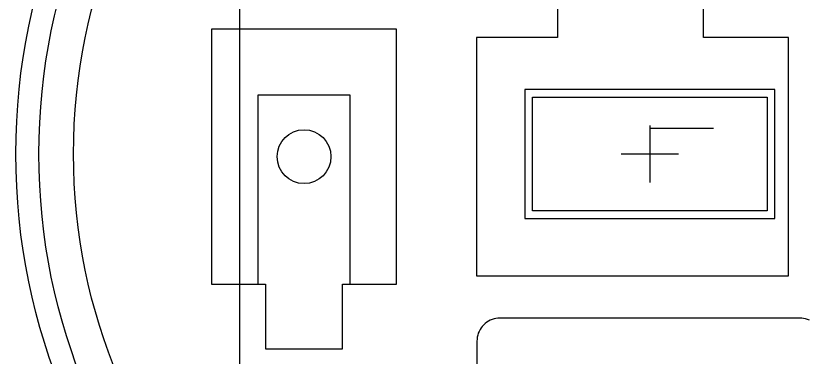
# Model space of a CAD drawing. Extents: x -82 to 82, y -82 to 82.
# Drawn here: x -82.5 to 20.7, y -26.4 to 18 of the extents above; entities that cross this region are included whole.
import ezdxf

# ---------------------------------------------------------------- set-up
doc = ezdxf.new("R2010")
doc.units = 0
for name, color, linetype in [('1', 12, 'CONTINUOUS'), ('16', 132, 'CONTINUOUS'), ('248', 20, 'CONTINUOUS')]:
    doc.layers.add(name, color=color, linetype=linetype)

msp = doc.modelspace()

# ---------------------------------------------------------------- linework, layer by layer
at = {"layer": '1'}
msp.add_line((-53.34, -68.58), (-53.34, 67.31), dxfattribs=at)
at = {"layer": '16'}
msp.add_line((-53.34, -68.58), (-53.34, 67.31), dxfattribs=at)
at = {"layer": '248'}
for p, q in [((-12, 29.85), (-12, 15.15)), ((7, 15.15), (7, 29.85)), ((-32.95, 16.25), (-57.05, 16.25)), ((-57.05, 16.25), (-57.05, -16.95)), ((-32.95, -16.95), (-32.95, 16.25)), ((-12, 15.15), (-22.55, 15.15)), ((-22.55, 15.15), (-22.55, -15.85)), ((18.05, 15.15), (7, 15.15)), ((18.05, -15.85), (18.05, 15.15)), ((-16.25, 8.4), (-16.25, -8.4)), ((16.25, 8.4), (-16.25, 8.4)), ((16.25, -8.4), (16.25, 8.4)), ((-51, 7.65), (-51, -16.95)), ((-39, 7.65), (-51, 7.65)), ((-39, -16.95), (-39, 7.65)), ((-15.25, -7.4), (-15.25, 7.4)), ((-15.25, 7.4), (15.25, 7.4)), ((15.25, 7.4), (15.25, -7.4)), ((0, 3.7228), (0, 3.35)), ((0, 3.35), (0, -3.7228)), ((0, 3.35), (8.287, 3.35)), ((-3.7228, 0), (3.7228, 0)), ((15.25, -7.4), (-15.25, -7.4)), ((-16.25, -8.4), (16.25, -8.4)), ((-22.55, -15.85), (18.05, -15.85)), ((-57.05, -16.95), (-51, -16.95)), ((-51, -16.95), (-50, -16.95)), ((-50, -16.95), (-50, -25.35)), ((-40, -16.95), (-39, -16.95)), ((-40, -25.35), (-40, -16.95)), ((-39, -16.95), (-32.95, -16.95)), ((-20.7679, -21.6311), (-21, -21.7519)), ((-20.5261, -21.5309), (-20.7679, -21.6311)), ((-20.2765, -21.4522), (-20.5261, -21.5309)), ((-20.021, -21.3956), (-20.2765, -21.4522)), ((-19.7615, -21.3614), (-20.021, -21.3956)), ((-19.5, -21.35), (-19.7615, -21.3614)), ((19.5, -21.35), (-19.5, -21.35)), ((19.7614, -21.3614), (19.5, -21.35)), ((20.0209, -21.3956), (19.7614, -21.3614)), ((20.2765, -21.4522), (20.0209, -21.3956)), ((20.5261, -21.5309), (20.2765, -21.4522)), ((20.7678, -21.6311), (20.5261, -21.5309)), ((-21.9575, -22.6293), (-22.0981, -22.85)), ((-21.7981, -22.4216), (-21.9575, -22.6293)), ((-21.6213, -22.2287), (-21.7981, -22.4216)), ((-21.4284, -22.0519), (-21.6213, -22.2287)), ((-21.2208, -21.8925), (-21.4284, -22.0519)), ((-21, -21.7519), (-21.2208, -21.8925)), ((-22.3978, -23.5735), (-22.4544, -23.8291)), ((-22.3191, -23.3239), (-22.3978, -23.5735)), ((-22.2189, -23.0821), (-22.3191, -23.3239)), ((-22.0981, -22.85), (-22.2189, -23.0821)), ((-22.4886, -24.0885), (-22.5, -24.35)), ((-22.5, -24.35), (-22.5, -58.35)), ((-22.4544, -23.8291), (-22.4886, -24.0885)), ((-50, -25.35), (-40, -25.35))]:
    msp.add_line(p, q, dxfattribs=at)
for centre, radius in [((0, 0), 82.5), ((0, 0), 79.5003), ((0, 0), 79.5003), ((0, 0), 75), ((-45, -0.35), 3.5)]:
    msp.add_circle(centre, radius, dxfattribs=at)

doc.saveas('drawing.dxf')
